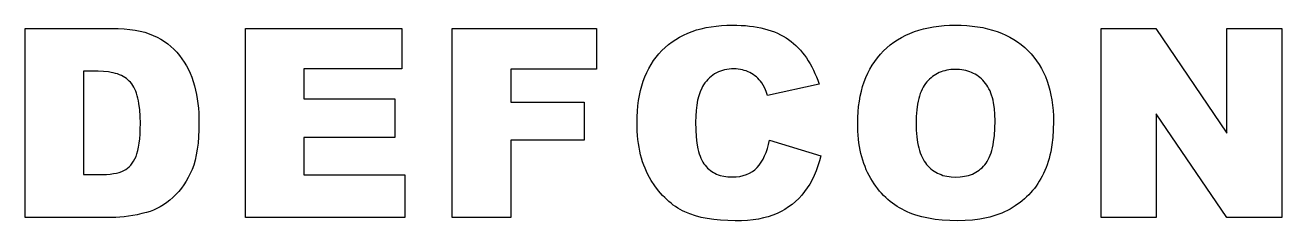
# Model space of a CAD drawing. Extents: x 8 to 191, y 10 to 39.
import ezdxf

# ---------------------------------------------------------------- set-up
doc = ezdxf.new("R2010")
doc.units = 0
doc.layers.add('Default_Layer', color=1, linetype='CONTINUOUS')

msp = doc.modelspace()

# ---------------------------------------------------------------- linework, layer by layer
at = {"layer": 'Default_Layer'}
for points in [[(116.48, 21.86), (123.94, 19.6), (123.73, 18.84), (123.51, 18.1), (123.25, 17.4), (122.97, 16.73), (122.66, 16.09), (122.32, 15.48), (121.96, 14.91), (121.57, 14.37), (121.15, 13.86), (120.71, 13.38), (120.25, 12.94), (119.76, 12.52), (119.24, 12.14), (118.71, 11.79), (118.14, 11.48), (117.55, 11.19), (116.94, 10.94), (116.28, 10.73), (115.58, 10.54), (114.84, 10.39), (114.06, 10.28), (113.24, 10.19), (112.38, 10.14), (111.47, 10.12), (110.38, 10.15), (109.33, 10.21), (108.34, 10.31), (107.39, 10.45), (106.5, 10.63), (105.66, 10.85), (104.87, 11.12), (104.13, 11.42), (103.78, 11.59), (103.44, 11.77), (103.1, 11.98), (102.76, 12.19), (102.44, 12.42), (102.12, 12.67), (101.8, 12.93), (101.49, 13.21), (101.19, 13.51), (100.89, 13.82), (100.31, 14.48), (99.76, 15.21), (99.23, 16), (98.98, 16.42), (98.75, 16.85), (98.53, 17.3), (98.33, 17.76), (98.15, 18.23), (97.98, 18.72), (97.82, 19.23), (97.69, 19.74), (97.56, 20.28), (97.46, 20.82), (97.37, 21.39), (97.3, 21.96), (97.24, 22.55), (97.2, 23.16), (97.18, 23.78), (97.17, 24.41), (97.18, 25.25), (97.23, 26.07), (97.3, 26.86), (97.4, 27.63), (97.52, 28.37), (97.68, 29.09), (97.86, 29.78), (98.07, 30.45), (98.32, 31.09), (98.58, 31.71), (98.88, 32.3), (99.21, 32.87), (99.56, 33.42), (99.94, 33.94), (100.35, 34.43), (100.79, 34.9), (101.26, 35.35), (101.75, 35.76), (102.26, 36.15), (102.8, 36.51), (103.36, 36.84), (103.95, 37.14), (104.55, 37.42), (105.18, 37.66), (105.84, 37.88), (106.52, 38.06), (107.22, 38.22), (107.94, 38.35), (108.69, 38.45), (109.46, 38.52), (110.26, 38.57), (111.08, 38.58), (111.72, 38.57), (112.34, 38.55), (112.95, 38.51), (113.54, 38.45), (114.11, 38.37), (114.66, 38.28), (115.2, 38.18), (115.72, 38.05), (116.22, 37.92), (116.7, 37.76), (117.17, 37.59), (117.62, 37.4), (118.05, 37.19), (118.47, 36.97), (118.86, 36.73), (119.24, 36.48), (119.61, 36.21), (119.96, 35.92), (120.31, 35.61), (120.64, 35.29), (120.96, 34.94), (121.26, 34.58), (121.56, 34.21), (121.84, 33.81), (122.11, 33.4), (122.37, 32.97), (122.62, 32.52), (122.85, 32.06), (123.08, 31.57), (123.29, 31.07), (123.49, 30.56), (123.67, 30.02), (116.16, 28.35), (115.96, 28.94), (115.76, 29.44), (115.55, 29.86), (115.34, 30.19), (115.16, 30.43), (114.96, 30.65), (114.76, 30.86), (114.55, 31.05), (114.32, 31.23), (114.09, 31.4), (113.85, 31.55), (113.59, 31.69), (113.33, 31.81), (113.06, 31.92), (112.78, 32.01), (112.5, 32.09), (112.21, 32.14), (111.91, 32.18), (111.6, 32.21), (111.28, 32.22), (110.93, 32.21), (110.58, 32.18), (110.25, 32.14), (109.92, 32.07), (109.61, 31.99), (109.31, 31.89), (109.01, 31.77), (108.73, 31.64), (108.46, 31.48), (108.2, 31.31), (107.95, 31.12), (107.71, 30.91), (107.48, 30.68), (107.26, 30.44), (107.05, 30.17), (106.85, 29.89), (106.71, 29.67), (106.58, 29.43), (106.35, 28.9), (106.15, 28.32), (105.98, 27.67), (105.85, 26.96), (105.76, 26.19), (105.71, 25.36), (105.69, 24.47), (105.71, 23.37), (105.78, 22.36), (105.89, 21.44), (106.04, 20.61), (106.13, 20.23), (106.23, 19.87), (106.35, 19.53), (106.47, 19.22), (106.61, 18.93), (106.75, 18.66), (106.91, 18.42), (107.08, 18.2), (107.26, 17.99), (107.44, 17.8), (107.64, 17.62), (107.84, 17.46), (108.06, 17.31), (108.28, 17.17), (108.51, 17.04), (108.75, 16.93), (109, 16.83), (109.26, 16.74), (109.8, 16.61), (110.37, 16.53), (110.98, 16.51), (111.58, 16.53), (112.13, 16.59), (112.64, 16.7), (113.12, 16.85), (113.56, 17.04), (113.97, 17.28), (114.33, 17.56), (114.66, 17.88), (114.97, 18.24), (115.25, 18.64), (115.51, 19.08), (115.75, 19.56), (115.96, 20.07), (116.16, 20.63), (116.33, 21.22), (116.48, 21.86)], [(129.3, 24.33), (129.32, 25.16), (129.36, 25.97), (129.43, 26.76), (129.54, 27.52), (129.67, 28.25), (129.83, 28.97), (130.02, 29.66), (130.24, 30.33), (130.49, 30.97), (130.77, 31.59), (131.08, 32.19), (131.41, 32.76), (131.78, 33.31), (132.18, 33.84), (132.6, 34.35), (133.06, 34.83), (133.54, 35.28), (134.04, 35.71), (134.57, 36.1), (135.12, 36.47), (135.69, 36.81), (136.29, 37.11), (136.9, 37.39), (137.55, 37.64), (138.21, 37.86), (138.9, 38.05), (139.61, 38.21), (140.34, 38.35), (141.1, 38.45), (141.88, 38.52), (142.68, 38.57), (143.51, 38.58), (144.36, 38.57), (145.18, 38.52), (145.98, 38.45), (146.75, 38.35), (147.5, 38.22), (148.22, 38.06), (148.92, 37.87), (149.59, 37.66), (150.24, 37.41), (150.87, 37.14), (151.47, 36.83), (152.04, 36.5), (152.59, 36.14), (153.12, 35.75), (153.62, 35.33), (154.1, 34.88), (154.55, 34.41), (154.97, 33.92), (155.36, 33.4), (155.72, 32.86), (156.06, 32.29), (156.36, 31.71), (156.64, 31.1), (156.88, 30.46), (157.1, 29.81), (157.29, 29.13), (157.45, 28.42), (157.58, 27.7), (157.68, 26.95), (157.76, 26.17), (157.8, 25.38), (157.81, 24.56), (157.79, 23.38), (157.71, 22.26), (157.58, 21.18), (157.41, 20.17), (157.3, 19.68), (157.18, 19.2), (157.04, 18.74), (156.9, 18.29), (156.74, 17.86), (156.56, 17.44), (156.38, 17.03), (156.18, 16.64), (155.97, 16.26), (155.75, 15.89), (155.52, 15.53), (155.28, 15.18), (155.03, 14.85), (154.76, 14.52), (154.49, 14.2), (154.2, 13.9), (153.9, 13.6), (153.59, 13.32), (153.27, 13.04), (152.94, 12.78), (152.59, 12.53), (152.23, 12.29), (151.49, 11.83), (151.1, 11.63), (150.7, 11.43), (150.29, 11.25), (149.86, 11.09), (149.43, 10.93), (148.98, 10.79), (148.52, 10.67), (148.05, 10.55), (147.57, 10.45), (147.07, 10.37), (146.04, 10.23), (144.97, 10.15), (143.85, 10.12), (142.71, 10.15), (141.62, 10.22), (140.58, 10.33), (139.59, 10.5), (138.65, 10.7), (137.76, 10.96), (137.34, 11.1), (136.92, 11.26), (136.52, 11.43), (136.13, 11.61), (135.76, 11.8), (135.39, 12.01), (135.03, 12.22), (134.69, 12.46), (134.35, 12.7), (134.01, 12.96), (133.69, 13.24), (133.38, 13.52), (133.08, 13.82), (132.78, 14.14), (132.49, 14.46), (132.22, 14.8), (131.95, 15.16), (131.69, 15.52), (131.2, 16.3), (130.97, 16.71), (130.75, 17.13), (130.55, 17.56), (130.37, 18.01), (130.2, 18.46), (130.04, 18.93), (129.9, 19.42), (129.78, 19.91), (129.66, 20.42), (129.57, 20.94), (129.49, 21.48), (129.42, 22.02), (129.37, 22.58), (129.33, 23.15), (129.31, 23.74), (129.3, 24.33)], [(8.05, 38.11), (20.69, 38.11), (21.6, 38.1), (22.46, 38.05), (23.28, 37.97), (24.06, 37.86), (24.79, 37.71), (25.48, 37.54), (26.12, 37.33), (26.71, 37.1), (27.27, 36.83), (27.81, 36.54), (28.33, 36.21), (28.82, 35.86), (29.28, 35.49), (29.72, 35.08), (30.13, 34.65), (30.52, 34.19), (30.88, 33.7), (31.22, 33.2), (31.53, 32.68), (31.82, 32.14), (32.08, 31.58), (32.31, 31), (32.52, 30.4), (32.7, 29.78), (32.86, 29.14), (32.99, 28.5), (33.11, 27.85), (33.2, 27.19), (33.28, 26.52), (33.33, 25.84), (33.36, 25.15), (33.37, 24.45), (33.36, 23.37), (33.31, 22.36), (33.23, 21.42), (33.12, 20.53), (32.98, 19.7), (32.8, 18.94), (32.6, 18.24), (32.36, 17.6), (32.1, 17), (31.81, 16.43), (31.5, 15.89), (31.17, 15.37), (30.81, 14.87), (30.42, 14.4), (30.02, 13.95), (29.58, 13.52), (29.13, 13.13), (28.67, 12.77), (28.21, 12.45), (27.73, 12.16), (27.25, 11.91), (26.76, 11.69), (26.26, 11.5), (25.75, 11.35), (25.06, 11.17), (24.39, 11.02), (23.73, 10.89), (23.09, 10.78), (22.46, 10.7), (21.85, 10.64), (21.26, 10.61), (20.69, 10.59), (8.05, 10.59), (8.05, 38.11)], [(40.13, 38.11), (62.92, 38.11), (62.92, 32.24), (48.65, 32.24), (48.65, 27.86), (61.88, 27.86), (61.88, 22.25), (48.65, 22.25), (48.65, 16.83), (63.33, 16.83), (63.33, 10.59), (40.13, 10.59), (40.13, 38.11)], [(70.25, 38.11), (91.28, 38.11), (91.28, 32.2), (78.79, 32.2), (78.79, 27.39), (89.46, 27.39), (89.46, 21.84), (78.79, 21.84), (78.79, 10.59), (70.25, 10.59), (70.25, 38.11)], [(164.76, 38.11), (172.7, 38.11), (183.06, 22.89), (183.06, 38.11), (191.07, 38.11), (191.07, 10.59), (183.06, 10.59), (172.75, 25.7), (172.75, 10.59), (164.76, 10.59), (164.76, 38.11)], [(16.56, 31.88), (16.56, 16.84), (18.64, 16.84), (19.28, 16.85), (19.88, 16.88), (20.42, 16.93), (20.92, 16.99), (21.37, 17.07), (21.77, 17.17), (22.13, 17.29), (22.43, 17.43), (22.7, 17.59), (22.96, 17.78), (23.21, 18), (23.44, 18.24), (23.65, 18.51), (23.85, 18.81), (24.03, 19.14), (24.2, 19.49), (24.34, 19.89), (24.47, 20.35), (24.58, 20.86), (24.67, 21.43), (24.74, 22.06), (24.79, 22.74), (24.82, 23.48), (24.83, 24.28), (24.81, 25.33), (24.74, 26.29), (24.63, 27.17), (24.56, 27.58), (24.48, 27.96), (24.38, 28.32), (24.28, 28.67), (24.16, 28.99), (24.03, 29.29), (23.89, 29.56), (23.74, 29.82), (23.58, 30.05), (23.41, 30.27), (23.22, 30.46), (23.02, 30.64), (22.81, 30.81), (22.58, 30.97), (22.33, 31.12), (22.07, 31.25), (21.8, 31.37), (21.51, 31.48), (21.21, 31.57), (20.89, 31.65), (20.56, 31.72), (20.21, 31.78), (19.47, 31.85), (18.68, 31.88), (16.56, 31.88)], [(137.8, 24.3), (137.83, 23.29), (137.9, 22.36), (138.02, 21.5), (138.1, 21.1), (138.19, 20.72), (138.29, 20.35), (138.41, 20), (138.53, 19.68), (138.67, 19.37), (138.82, 19.07), (138.98, 18.8), (139.16, 18.55), (139.34, 18.31), (139.54, 18.09), (139.75, 17.88), (139.97, 17.69), (140.19, 17.51), (140.43, 17.35), (140.67, 17.2), (140.92, 17.06), (141.18, 16.94), (141.45, 16.84), (141.72, 16.74), (142.01, 16.67), (142.3, 16.6), (142.61, 16.55), (142.92, 16.52), (143.57, 16.49), (144.23, 16.52), (144.55, 16.55), (144.86, 16.6), (145.16, 16.66), (145.45, 16.74), (145.73, 16.83), (146, 16.93), (146.26, 17.05), (146.51, 17.18), (146.75, 17.33), (146.98, 17.49), (147.2, 17.67), (147.41, 17.85), (147.62, 18.06), (147.81, 18.27), (147.99, 18.51), (148.16, 18.76), (148.32, 19.04), (148.47, 19.34), (148.6, 19.66), (148.72, 20.01), (148.84, 20.37), (148.94, 20.76), (149.02, 21.17), (149.1, 21.61), (149.22, 22.54), (149.29, 23.56), (149.31, 24.67), (149.29, 25.61), (149.21, 26.48), (149.09, 27.29), (149.01, 27.67), (148.92, 28.03), (148.81, 28.38), (148.69, 28.71), (148.57, 29.02), (148.42, 29.32), (148.27, 29.6), (148.1, 29.86), (147.93, 30.11), (147.73, 30.34), (147.54, 30.56), (147.33, 30.76), (147.11, 30.95), (146.88, 31.13), (146.65, 31.29), (146.41, 31.44), (146.16, 31.57), (145.89, 31.69), (145.63, 31.8), (145.35, 31.89), (145.06, 31.97), (144.76, 32.03), (144.46, 32.08), (144.15, 32.11), (143.49, 32.14), (142.87, 32.11), (142.56, 32.08), (142.27, 32.03), (141.98, 31.96), (141.71, 31.89), (141.44, 31.79), (141.17, 31.69), (140.92, 31.57), (140.67, 31.43), (140.44, 31.28), (140.21, 31.12), (139.98, 30.94), (139.77, 30.75), (139.56, 30.54), (139.36, 30.32), (139.17, 30.08), (139, 29.83), (138.83, 29.55), (138.68, 29.26), (138.54, 28.95), (138.41, 28.62), (138.3, 28.27), (138.19, 27.9), (138.1, 27.52), (138.02, 27.11), (137.9, 26.25), (137.83, 25.31), (137.8, 24.3)]]:
    msp.add_lwpolyline(points, close=True, dxfattribs=at)

doc.saveas('drawing.dxf')
